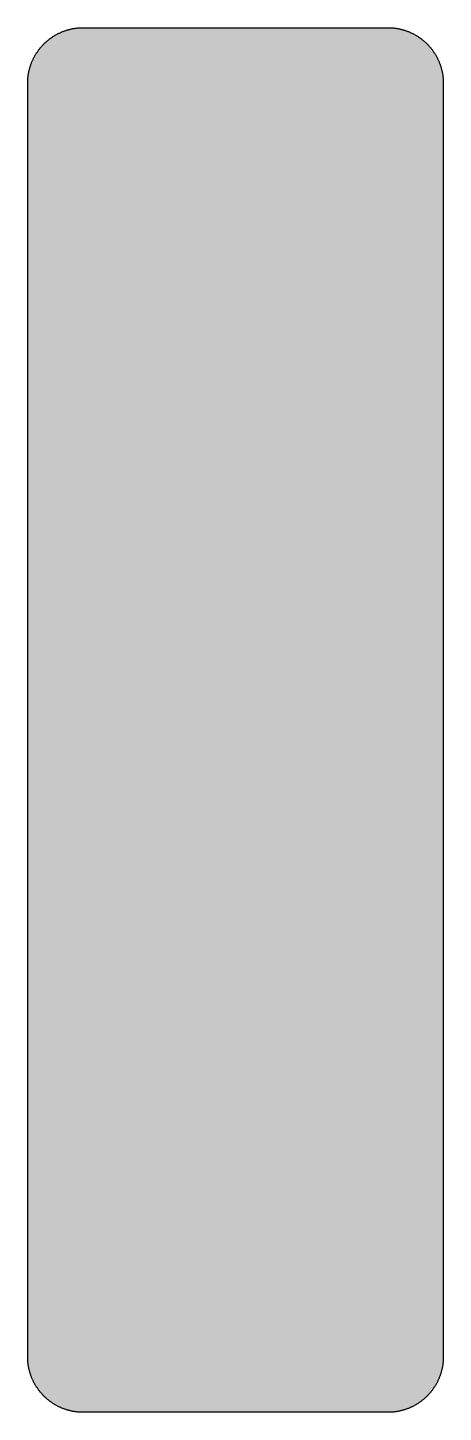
# Model space of a CAD drawing. Header units: millimetres. Extents: x 0 to 106, y 0 to 353.
import ezdxf

# ---------------------------------------------------------------- set-up
doc = ezdxf.new("R2010")
doc.units = ezdxf.units.MM

msp = doc.modelspace()

# ---------------------------------------------------------------- hatches: boundary and pattern name
msp.add_hatch(color=254).paths.add_polyline_path([(14.1633, 0.0536), (13.9878, 0.0533), (13.8125, 0.0559), (13.6373, 0.061), (13.462, 0.0686), (13.2893, 0.0787), (13.114, 0.0914), (12.9413, 0.1041), (12.7686, 0.1219), (12.5959, 0.1397), (12.4231, 0.16), (12.2504, 0.1829), (12.0777, 0.2057), (11.9075, 0.2337), (11.7373, 0.2616), (11.5672, 0.2921), (11.397, 0.3251), (11.2268, 0.3607), (11.0592, 0.3988), (10.8915, 0.4369), (10.7239, 0.4775), (10.5562, 0.5207), (10.3886, 0.5664), (10.2235, 0.6121), (10.0584, 0.6629), (9.8933, 0.7137), (9.7307, 0.7671), (9.5682, 0.8204), (9.4056, 0.8788), (9.2431, 0.9373), (9.083, 0.9982), (8.923, 1.0617), (8.763, 1.1252), (8.6055, 1.1938), (8.4455, 1.2624), (8.2906, 1.331), (8.1331, 1.4046), (7.9781, 1.4783), (7.8232, 1.5545), (7.6708, 1.6332), (7.5184, 1.7145), (7.366, 1.7958), (7.2161, 1.8796), (7.0663, 1.966), (6.919, 2.0523), (6.7716, 2.1438), (6.6243, 2.2352), (6.4795, 2.3266), (6.3348, 2.4232), (6.19, 2.5197), (6.0477, 2.6187), (5.908, 2.7178), (5.7683, 2.8194), (5.6286, 2.9235), (5.4915, 3.0302), (5.3543, 3.1369), (5.2197, 3.2461), (5.0851, 3.3579), (4.953, 3.4722), (4.8209, 3.5865), (4.6914, 3.7033), (4.5644, 3.8202), (4.4348, 3.9395), (4.3104, 4.0615), (4.1859, 4.1859), (4.0615, 4.3104), (3.9395, 4.4348), (3.8202, 4.5618), (3.7033, 4.6914), (3.5865, 4.8209), (3.4722, 4.953), (3.3579, 5.0851), (3.2487, 5.2197), (3.1369, 5.3543), (3.0302, 5.4915), (2.9235, 5.6286), (2.8194, 5.7683), (2.7178, 5.908), (2.6187, 6.0477), (2.5197, 6.19), (2.4232, 6.3348), (2.3266, 6.477), (2.2352, 6.6243), (2.1438, 6.7691), (2.0523, 6.9164), (1.966, 7.0663), (1.8796, 7.2161), (1.7958, 7.366), (1.7145, 7.5184), (1.6332, 7.6708), (1.5545, 7.8232), (1.4783, 7.9781), (1.4046, 8.1331), (1.331, 8.2906), (1.2598, 8.4455), (1.1913, 8.603), (1.1252, 8.763), (1.0592, 8.923), (0.9982, 9.083), (0.9373, 9.2431), (0.8763, 9.4056), (0.8204, 9.5682), (0.7645, 9.7307), (0.7112, 9.8933), (0.6604, 10.0584), (0.6121, 10.2235), (0.5639, 10.3911), (0.5207, 10.5562), (0.4775, 10.7239), (0.4343, 10.8915), (0.3962, 11.0592), (0.3607, 11.2268), (0.3251, 11.397), (0.2921, 11.5672), (0.2616, 11.7373), (0.2311, 11.9075), (0.2057, 12.0802), (0.1803, 12.2504), (0.1575, 12.4231), (0.1372, 12.5959), (0.1194, 12.7686), (0.1041, 12.9413), (0.0889, 13.1166), (0.0787, 13.2893), (0.0686, 13.4645), (0.061, 13.6373), (0.0559, 13.8125), (0.0508, 13.9878), (0.0508, 14.163), (0.0522, 338.7203), (0.0508, 338.8944), (0.0559, 339.0697), (0.061, 339.2449), (0.0686, 339.4177), (0.0787, 339.5929), (0.0889, 339.7656), (0.1041, 339.9409), (0.1194, 340.1136), (0.1372, 340.2863), (0.1575, 340.4591), (0.1803, 340.6318), (0.2057, 340.802), (0.2311, 340.9747), (0.2616, 341.1449), (0.2921, 341.315), (0.3251, 341.4852), (0.3607, 341.6529), (0.3962, 341.823), (0.4343, 341.9907), (0.4775, 342.1583), (0.5207, 342.326), (0.5639, 342.4911), (0.6121, 342.6562), (0.6604, 342.8213), (0.7112, 342.9864), (0.7645, 343.1515), (0.8204, 343.314), (0.8763, 343.4766), (0.9373, 343.6366), (0.9982, 343.7992), (1.0592, 343.9592), (1.1252, 344.1192), (1.1913, 344.2767), (1.2598, 344.4342), (1.331, 344.5916), (1.4046, 344.7466), (1.4783, 344.9015), (1.5545, 345.0565), (1.6332, 345.2114), (1.7145, 345.3638), (1.7958, 345.5137), (1.8796, 345.6661), (1.966, 345.8134), (2.0523, 345.9632), (2.1438, 346.1106), (2.2352, 346.2579), (2.3266, 346.4027), (2.4232, 346.5474), (2.5197, 346.6897), (2.6187, 346.8319), (2.7178, 346.9742), (2.8194, 347.1139), (2.9235, 347.251), (3.0302, 347.3907), (3.1369, 347.5253), (3.2487, 347.66), (3.3579, 347.7946), (3.4722, 347.9267), (3.5865, 348.0587), (3.7033, 348.1883), (3.8202, 348.3178), (3.9395, 348.4448), (4.0615, 348.5718), (4.1859, 348.6963), (4.3104, 348.8182), (4.4348, 348.9401), (4.5644, 349.0595), (4.6914, 349.1789), (4.8209, 349.2957), (4.953, 349.41), (5.0851, 349.5218), (5.2197, 349.6335), (5.3543, 349.7428), (5.4915, 349.8494), (5.6286, 349.9561), (5.7683, 350.0603), (5.908, 350.1619), (6.0477, 350.2635), (6.19, 350.3625), (6.3348, 350.459), (6.4795, 350.553), (6.6243, 350.647), (6.7716, 350.7384), (6.919, 350.8273), (7.0663, 350.9162), (7.2161, 351.0001), (7.366, 351.0864), (7.5184, 351.1677), (7.6708, 351.2464), (7.8232, 351.3252), (7.9781, 351.4014), (8.1331, 351.4776), (8.2906, 351.5487), (8.4455, 351.6198), (8.6055, 351.6884), (8.763, 351.757), (8.923, 351.8205), (9.083, 351.884), (9.2431, 351.9449), (9.4056, 352.0034), (9.5682, 352.0618), (9.7307, 352.1151), (9.8933, 352.1685), (10.0584, 352.2193), (10.2235, 352.2701), (10.3886, 352.3158), (10.5562, 352.3615), (10.7239, 352.4047), (10.8915, 352.4453), (11.0592, 352.4834), (11.2268, 352.5215), (11.397, 352.5571), (11.5672, 352.5901), (11.7373, 352.6206), (11.9075, 352.6485), (12.0777, 352.6765), (12.2504, 352.6993), (12.4231, 352.7222), (12.5959, 352.7425), (12.7686, 352.7603), (12.9413, 352.7781), (13.114, 352.7908), (13.2893, 352.8035), (13.462, 352.8136), (13.6373, 352.8212), (13.8125, 352.8263), (13.9878, 352.8289), (14.163, 352.8289), (91.7744, 352.8314), (91.948, 352.8289), (92.1233, 352.8263), (92.2985, 352.8212), (92.4738, 352.8136), (92.6465, 352.8035), (92.8218, 352.7908), (92.9945, 352.7781), (93.1672, 352.7603), (93.3399, 352.7425), (93.5126, 352.7222), (93.6854, 352.6993), (93.8581, 352.6765), (94.0283, 352.6485), (94.1984, 352.6206), (94.3686, 352.5901), (94.5388, 352.5571), (94.709, 352.5215), (94.8766, 352.4834), (95.0468, 352.4453), (95.2144, 352.4047), (95.3795, 352.3615), (95.5472, 352.3158), (95.7123, 352.2701), (95.8774, 352.2193), (96.0425, 352.1685), (96.205, 352.1151), (96.3701, 352.0618), (96.5327, 352.0034), (96.6927, 351.9449), (96.8553, 351.884), (97.0153, 351.8205), (97.1728, 351.757), (97.3328, 351.6884), (97.4903, 351.6198), (97.6478, 351.5487), (97.8027, 351.4776), (97.9576, 351.4014), (98.1126, 351.3252), (98.265, 351.2464), (98.4199, 351.1677), (98.5698, 351.0864), (98.7196, 351.0001), (98.8695, 350.9162), (99.0194, 350.8273), (99.1667, 350.7384), (99.314, 350.647), (99.4588, 350.553), (99.6036, 350.459), (99.7458, 350.3625), (99.888, 350.2635), (100.0303, 350.1619), (100.17, 350.0603), (100.3071, 349.9561), (100.4443, 349.8494), (100.5815, 349.7428), (100.7161, 349.6335), (100.8507, 349.5218), (100.9828, 349.41), (101.1149, 349.2957), (101.2444, 349.1789), (101.3739, 349.0595), (101.5009, 348.9401), (101.6279, 348.8182), (101.7524, 348.6963), (101.8743, 348.5718), (101.9962, 348.4448), (102.1156, 348.3178), (102.235, 348.1883), (102.3518, 348.0587), (102.4661, 347.9267), (102.5779, 347.7946), (102.6897, 347.66), (102.7989, 347.5253), (102.9056, 347.3907), (103.0122, 347.251), (103.1164, 347.1139), (103.218, 346.9742), (103.3196, 346.8319), (103.4186, 346.6897), (103.5152, 346.5474), (103.6091, 346.4027), (103.7031, 346.2579), (103.7946, 346.1106), (103.8835, 345.9632), (103.9698, 345.8134), (104.0562, 345.6661), (104.14, 345.5137), (104.2238, 345.3638), (104.3026, 345.2114), (104.3813, 345.0565), (104.4575, 344.9015), (104.5312, 344.7466), (104.6048, 344.5916), (104.6759, 344.4342), (104.7445, 344.2767), (104.8106, 344.1192), (104.8766, 343.9592), (104.9376, 343.7992), (104.9985, 343.6366), (105.0595, 343.4766), (105.1154, 343.314), (105.1712, 343.1515), (105.2246, 342.9864), (105.2754, 342.8213), (105.3236, 342.6562), (105.3719, 342.4911), (105.4151, 342.326), (105.4583, 342.1583), (105.4989, 341.9907), (105.5395, 341.823), (105.5751, 341.6529), (105.6107, 341.4852), (105.6437, 341.315), (105.6742, 341.1449), (105.7021, 340.9747), (105.73, 340.802), (105.7554, 340.6318), (105.7758, 340.4591), (105.7961, 340.2863), (105.8164, 340.1136), (105.8316, 339.9409), (105.8443, 339.7656), (105.857, 339.5929), (105.8672, 339.4177), (105.8748, 339.2449), (105.8799, 339.0697), (105.8824, 338.8944), (105.885, 338.7192), (105.8855, 14.1647), (105.8824, 13.9878), (105.8799, 13.8125), (105.8748, 13.6373), (105.8672, 13.4645), (105.857, 13.2893), (105.8443, 13.1166), (105.8316, 12.9413), (105.8164, 12.7686), (105.7961, 12.5959), (105.7758, 12.4231), (105.7554, 12.2504), (105.73, 12.0802), (105.7021, 11.9075), (105.6742, 11.7373), (105.6437, 11.5672), (105.6107, 11.397), (105.5751, 11.2268), (105.5395, 11.0592), (105.4989, 10.8915), (105.4583, 10.7239), (105.4151, 10.5562), (105.3719, 10.3911), (105.3236, 10.2235), (105.2754, 10.0584), (105.2246, 9.8933), (105.1712, 9.7307), (105.1154, 9.5682), (105.0595, 9.4056), (104.9985, 9.2431), (104.9376, 9.083), (104.8766, 8.923), (104.8106, 8.763), (104.7445, 8.603), (104.6759, 8.4455), (104.6048, 8.2906), (104.5312, 8.1331), (104.4575, 7.9781), (104.3813, 7.8232), (104.3026, 7.6708), (104.2238, 7.5184), (104.14, 7.366), (104.0562, 7.2161), (103.9698, 7.0663), (103.8835, 6.9164), (103.7946, 6.7691), (103.7031, 6.6243), (103.6091, 6.477), (103.5152, 6.3348), (103.4186, 6.19), (103.3196, 6.0477), (103.218, 5.908), (103.1164, 5.7683), (103.0122, 5.6286), (102.9056, 5.4915), (102.7989, 5.3543), (102.6897, 5.2197), (102.5779, 5.0851), (102.4661, 4.953), (102.3518, 4.8209), (102.235, 4.6914), (102.1156, 4.5618), (101.9962, 4.4348), (101.8743, 4.3104), (101.7524, 4.1859), (101.6279, 4.0615), (101.5009, 3.9395), (101.3739, 3.8202), (101.2444, 3.7033), (101.1149, 3.5865), (100.9828, 3.4722), (100.8507, 3.3579), (100.7161, 3.2461), (100.5815, 3.1369), (100.4443, 3.0302), (100.3071, 2.9235), (100.17, 2.8194), (100.0303, 2.7178), (99.888, 2.6187), (99.7458, 2.5197), (99.6036, 2.4232), (99.4588, 2.3266), (99.314, 2.2352), (99.1667, 2.1438), (99.0194, 2.0523), (98.8695, 1.966), (98.7196, 1.8796), (98.5698, 1.7958), (98.4199, 1.7145), (98.265, 1.6332), (98.1126, 1.5545), (97.9576, 1.4783), (97.8027, 1.4046), (97.6478, 1.331), (97.4903, 1.2624), (97.3328, 1.1938), (97.1728, 1.1252), (97.0153, 1.0617), (96.8553, 0.9982), (96.6927, 0.9373), (96.5327, 0.8788), (96.3701, 0.8204), (96.205, 0.7671), (96.0425, 0.7137), (95.8774, 0.6629), (95.7123, 0.6121), (95.5472, 0.5664), (95.3795, 0.5207), (95.2144, 0.4775), (95.0468, 0.4369), (94.8766, 0.3988), (94.709, 0.3607), (94.5388, 0.3251), (94.3686, 0.2921), (94.1984, 0.2616), (94.0283, 0.2337), (93.8581, 0.2057), (93.6854, 0.1829), (93.5126, 0.16), (93.3399, 0.1397), (93.1672, 0.1219), (92.9945, 0.1041), (92.8218, 0.0914), (92.6465, 0.0787), (92.4738, 0.0686), (92.2985, 0.061), (92.1233, 0.0559), (91.948, 0.0533), (91.7727, 0.0533)])
h = msp.add_hatch(color=59)
h.paths.add_polyline_path([(14.1633, 3.5814), (13.8887, 3.5839), (13.6169, 3.5941), (13.3477, 3.6119), (13.081, 3.6347), (12.8143, 3.6652), (12.5501, 3.7008), (12.2885, 3.7465), (12.0294, 3.7948), (11.7729, 3.8506), (11.5164, 3.9141), (11.2649, 3.9827), (11.016, 4.0564), (10.7671, 4.1351), (10.5232, 4.2215), (10.2819, 4.3129), (10.0432, 4.412), (9.8069, 4.5161), (9.5733, 4.6228), (9.3447, 4.7371), (9.1186, 4.8565), (8.8951, 4.9809), (8.6741, 5.113), (8.4582, 5.2476), (8.2448, 5.3873), (8.0366, 5.5321), (7.8308, 5.682), (7.6276, 5.8369), (7.4295, 5.9969), (7.2365, 6.1595), (7.046, 6.3297), (6.8605, 6.5024), (6.6777, 6.6802), (6.5024, 6.8605), (6.3271, 7.046), (6.1595, 7.2365), (5.9969, 7.432), (5.8369, 7.6302), (5.682, 7.8308), (5.5321, 8.0366), (5.3873, 8.2448), (5.2451, 8.4582), (5.1105, 8.6741), (4.9809, 8.8951), (4.8565, 9.1186), (4.7371, 9.3447), (4.6228, 9.5758), (4.5136, 9.8069), (4.4094, 10.0432), (4.3129, 10.2819), (4.2215, 10.5232), (4.1351, 10.7696), (4.0538, 11.016), (3.9802, 11.2649), (3.9116, 11.5189), (3.8506, 11.7729), (3.7948, 12.0294), (3.744, 12.2911), (3.7008, 12.5527), (3.6627, 12.8143), (3.6322, 13.081), (3.6093, 13.3502), (3.5916, 13.6195), (3.5814, 13.8913), (3.5789, 14.163), (3.58, 338.7203), (3.5814, 338.9909), (3.5916, 339.2627), (3.6093, 339.532), (3.6322, 339.8012), (3.6627, 340.0679), (3.7008, 340.3295), (3.744, 340.5911), (3.7948, 340.8528), (3.8506, 341.1093), (3.9116, 341.3633), (3.9802, 341.6148), (4.0538, 341.8662), (4.1351, 342.1126), (4.2215, 342.3564), (4.3129, 342.6003), (4.4094, 342.839), (4.5136, 343.0753), (4.6228, 343.3064), (4.7371, 343.5375), (4.8565, 343.7636), (4.9809, 343.9871), (5.1105, 344.2056), (5.2451, 344.424), (5.3873, 344.6348), (5.5321, 344.8456), (5.682, 345.0514), (5.8369, 345.252), (5.9969, 345.4502), (6.1595, 345.6457), (6.3271, 345.8337), (6.5024, 346.0217), (6.6777, 346.202), (6.8605, 346.3798), (7.046, 346.5525), (7.2365, 346.7202), (7.4295, 346.8853), (7.6276, 347.0453), (7.8308, 347.2002), (8.0366, 347.3501), (8.2448, 347.4949), (8.4582, 347.6346), (8.6741, 347.7692), (8.8951, 347.8987), (9.1186, 348.0257), (9.3447, 348.1451), (9.5733, 348.2594), (9.8069, 348.3661), (10.0432, 348.4702), (10.2819, 348.5693), (10.5232, 348.6607), (10.7671, 348.7471), (11.016, 348.8258), (11.2649, 348.902), (11.5164, 348.9681), (11.7729, 349.0316), (12.0294, 349.0874), (12.2885, 349.1382), (12.5501, 349.1814), (12.8143, 349.217), (13.081, 349.2475), (13.3477, 349.2703), (13.6169, 349.2881), (13.8887, 349.2983), (14.163, 349.3033), (91.7744, 349.3036), (92.0471, 349.2983), (92.3188, 349.2881), (92.5881, 349.2703), (92.8548, 349.2475), (93.1215, 349.217), (93.3856, 349.1814), (93.6473, 349.1382), (93.9063, 349.0874), (94.1629, 349.0316), (94.4194, 348.9681), (94.6709, 348.902), (94.9198, 348.8258), (95.1687, 348.7471), (95.4126, 348.6607), (95.6539, 348.5693), (95.8926, 348.4702), (96.1288, 348.3661), (96.3625, 348.2594), (96.5911, 348.1451), (96.8172, 348.0257), (97.0407, 347.8987), (97.2617, 347.7692), (97.4776, 347.6346), (97.6909, 347.4949), (97.8992, 347.3501), (98.105, 347.2002), (98.3082, 347.0453), (98.5063, 346.8853), (98.6993, 346.7202), (98.8898, 346.5525), (99.0752, 346.3798), (99.2581, 346.202), (99.4334, 346.0217), (99.6086, 345.8337), (99.7763, 345.6457), (99.9388, 345.4502), (100.0989, 345.252), (100.2538, 345.0514), (100.4037, 344.8456), (100.5484, 344.6348), (100.6881, 344.424), (100.8253, 344.2056), (100.9548, 343.9871), (101.0793, 343.7636), (101.1987, 343.5375), (101.313, 343.3064), (101.4222, 343.0753), (101.5238, 342.839), (101.6229, 342.6003), (101.7143, 342.3564), (101.8007, 342.1126), (101.8819, 341.8662), (101.9556, 341.6148), (102.0242, 341.3633), (102.0851, 341.1093), (102.141, 340.8528), (102.1918, 340.5911), (102.235, 340.3295), (102.2706, 340.0679), (102.301, 339.8012), (102.3264, 339.532), (102.3417, 339.2627), (102.3518, 338.9909), (102.3569, 338.7192), (102.3578, 14.1647), (102.3518, 13.8913), (102.3417, 13.6195), (102.3264, 13.3502), (102.301, 13.081), (102.2706, 12.8143), (102.235, 12.5527), (102.1918, 12.2911), (102.141, 12.0294), (102.0851, 11.7729), (102.0242, 11.5189), (101.9556, 11.2649), (101.8819, 11.016), (101.8007, 10.7696), (101.7143, 10.5232), (101.6229, 10.2819), (101.5238, 10.0432), (101.4222, 9.8069), (101.313, 9.5758), (101.1987, 9.3447), (101.0793, 9.1186), (100.9548, 8.8951), (100.8253, 8.6741), (100.6881, 8.4582), (100.5484, 8.2448), (100.4037, 8.0366), (100.2538, 7.8308), (100.0989, 7.6302), (99.9388, 7.432), (99.7763, 7.2365), (99.6086, 7.046), (99.4334, 6.8605), (99.2581, 6.6802), (99.0752, 6.5024), (98.8898, 6.3297), (98.6993, 6.1595), (98.5063, 5.9969), (98.3082, 5.8369), (98.105, 5.682), (97.8992, 5.5321), (97.6909, 5.3873), (97.4776, 5.2476), (97.2617, 5.113), (97.0407, 4.9809), (96.8172, 4.8565), (96.5911, 4.7371), (96.3625, 4.6228), (96.1288, 4.5161), (95.8926, 4.412), (95.6539, 4.3129), (95.4126, 4.2215), (95.1687, 4.1351), (94.9198, 4.0564), (94.6709, 3.9827), (94.4194, 3.9141), (94.1629, 3.8506), (93.9063, 3.7948), (93.6473, 3.7465), (93.3856, 3.7008), (93.1215, 3.6652), (92.8548, 3.6347), (92.5881, 3.6119), (92.3188, 3.5941), (92.0471, 3.5839), (91.7727, 3.5789)])
h.paths.add_polyline_path([(91.7744, 8.8731), (91.9099, 8.8748), (92.0445, 8.8798), (92.1791, 8.8875), (92.3138, 8.9002), (92.4484, 8.9154), (92.5779, 8.9332), (92.71, 8.9535), (92.8395, 8.9789), (92.9691, 9.0068), (93.0961, 9.0373), (93.2231, 9.0729), (93.3475, 9.1084), (93.4695, 9.1491), (93.5939, 9.1923), (93.7133, 9.238), (93.8327, 9.2888), (93.9521, 9.3396), (94.0664, 9.3929), (94.1832, 9.4513), (94.295, 9.5098), (94.4067, 9.5733), (94.5185, 9.6368), (94.6252, 9.7053), (94.7318, 9.7765), (94.836, 9.8476), (94.9401, 9.9238), (95.0392, 10), (95.1382, 10.0787), (95.2373, 10.1625), (95.3313, 10.2464), (95.4253, 10.3327), (95.5142, 10.4216), (95.6031, 10.5131), (95.6894, 10.6045), (95.7758, 10.701), (95.8571, 10.7975), (95.9358, 10.8966), (96.0145, 10.9982), (96.0882, 11.0998), (96.1619, 11.2039), (96.2304, 11.3106), (96.299, 11.4198), (96.3651, 11.5291), (96.426, 11.6408), (96.487, 11.7551), (96.5429, 11.8694), (96.5987, 11.9863), (96.6495, 12.1031), (96.6978, 12.2225), (96.7435, 12.3444), (96.7867, 12.4663), (96.8273, 12.5908), (96.8629, 12.7152), (96.8985, 12.8397), (96.9289, 12.9692), (96.9569, 13.0962), (96.9823, 13.2258), (97.0051, 13.3579), (97.0229, 13.4899), (97.0382, 13.622), (97.0483, 13.7566), (97.0585, 13.8913), (97.0636, 14.0259), (97.0661, 14.163), (97.0661, 338.7203), (97.0636, 338.8563), (97.0585, 338.9909), (97.0483, 339.1256), (97.0382, 339.2602), (97.0229, 339.3923), (97.0051, 339.5243), (96.9823, 339.6564), (96.9569, 339.786), (96.9289, 339.913), (96.8985, 340.04), (96.8629, 340.167), (96.8273, 340.2914), (96.7867, 340.4159), (96.7435, 340.5378), (96.6978, 340.6597), (96.6495, 340.7791), (96.5987, 340.8959), (96.5429, 341.0128), (96.487, 341.1271), (96.426, 341.2414), (96.3651, 341.3531), (96.299, 341.4624), (96.2304, 341.5716), (96.1619, 341.6783), (96.0882, 341.7824), (96.0145, 341.884), (95.9358, 341.9856), (95.8571, 342.0847), (95.7758, 342.1812), (95.6894, 342.2777), (95.6031, 342.3691), (95.5142, 342.4606), (95.4253, 342.5495), (95.3313, 342.6358), (95.2373, 342.7197), (95.1382, 342.8009), (95.0392, 342.8822), (94.9401, 342.9584), (94.836, 343.0346), (94.7318, 343.1057), (94.6252, 343.1769), (94.5185, 343.2454), (94.4067, 343.3089), (94.295, 343.3724), (94.1832, 343.4309), (94.0664, 343.4893), (93.9521, 343.5426), (93.8327, 343.5934), (93.7133, 343.6442), (93.5939, 343.6899), (93.4695, 343.7331), (93.3475, 343.7738), (93.2231, 343.8093), (93.0961, 343.8449), (92.9691, 343.8754), (92.8395, 343.9033), (92.71, 343.9287), (92.5779, 343.949), (92.4484, 343.9693), (92.3138, 343.9846), (92.1791, 343.9947), (92.0445, 344.0049), (91.9099, 344.01), (91.7727, 344.01), (14.1633, 344.012), (14.0259, 344.01), (13.8887, 344.0049), (13.7541, 343.9947), (13.622, 343.9846), (13.4874, 343.9693), (13.3553, 343.949), (13.2258, 343.9287), (13.0962, 343.9033), (12.9667, 343.8754), (12.8397, 343.8449), (12.7127, 343.8093), (12.5882, 343.7738), (12.4663, 343.7331), (12.3419, 343.6899), (12.2225, 343.6442), (12.1031, 343.5934), (11.9837, 343.5426), (11.8694, 343.4893), (11.7526, 343.4309), (11.6408, 343.3724), (11.5291, 343.3089), (11.4198, 343.2454), (11.3106, 343.1769), (11.2039, 343.1057), (11.0998, 343.0346), (10.9957, 342.9584), (10.8966, 342.8822), (10.7975, 342.8009), (10.6985, 342.7197), (10.6045, 342.6358), (10.5105, 342.5495), (10.4216, 342.4606), (10.3327, 342.3691), (10.2464, 342.2777), (10.16, 342.1812), (10.0787, 342.0847), (10, 341.9856), (9.9212, 341.884), (9.8476, 341.7824), (9.7739, 341.6783), (9.7053, 341.5716), (9.6368, 341.4624), (9.5707, 341.3531), (9.5098, 341.2414), (9.4488, 341.1271), (9.3929, 341.0128), (9.337, 340.8959), (9.2862, 340.7791), (9.238, 340.6597), (9.1923, 340.5378), (9.1491, 340.4159), (9.1084, 340.2914), (9.0703, 340.167), (9.0373, 340.04), (9.0068, 339.913), (8.9789, 339.786), (8.9535, 339.6564), (8.9306, 339.5243), (8.9129, 339.3923), (8.8976, 339.2602), (8.8849, 339.1256), (8.8773, 338.9909), (8.8722, 338.8563), (8.8697, 338.7192), (8.8717, 14.1647), (8.8722, 14.0259), (8.8773, 13.8913), (8.8849, 13.7566), (8.8976, 13.622), (8.9129, 13.4899), (8.9306, 13.3579), (8.9535, 13.2258), (8.9789, 13.0962), (9.0068, 12.9692), (9.0373, 12.8397), (9.0703, 12.7152), (9.1084, 12.5908), (9.1491, 12.4663), (9.1923, 12.3444), (9.238, 12.2225), (9.2862, 12.1031), (9.337, 11.9863), (9.3929, 11.8694), (9.4488, 11.7551), (9.5098, 11.6408), (9.5707, 11.5291), (9.6368, 11.4198), (9.7053, 11.3106), (9.7739, 11.2039), (9.8476, 11.0998), (9.9212, 10.9982), (10, 10.8966), (10.0787, 10.7975), (10.16, 10.701), (10.2464, 10.6045), (10.3327, 10.5131), (10.4216, 10.4216), (10.5105, 10.3327), (10.6045, 10.2464), (10.6985, 10.1625), (10.7975, 10.0787), (10.8966, 10), (10.9957, 9.9238), (11.0998, 9.8476), (11.2039, 9.7765), (11.3106, 9.7053), (11.4198, 9.6368), (11.5291, 9.5733), (11.6408, 9.5098), (11.7526, 9.4513), (11.8694, 9.3929), (11.9837, 9.3396), (12.1031, 9.2888), (12.2225, 9.238), (12.3419, 9.1923), (12.4663, 9.1491), (12.5882, 9.1084), (12.7127, 9.0729), (12.8397, 9.0373), (12.9667, 9.0068), (13.0962, 8.9789), (13.2258, 8.9535), (13.3553, 8.9332), (13.4874, 8.9154), (13.622, 8.9002), (13.7541, 8.8875), (13.8887, 8.8798), (14.0259, 8.8748), (14.163, 8.8722)], flags=16)
h = msp.add_hatch(color=22)
h.paths.add_polyline_path([(97.0661, 21.2203), (97.0661, 58.2619), (8.8717, 109.4147), (8.8717, 72.3731)])
h.paths.add_polyline_path([(97.0661, 98.8314), (97.0661, 135.8731), (8.8717, 187.0258), (8.8717, 149.9842)], flags=16)
h.paths.add_polyline_path([(97.0661, 176.4425), (97.0661, 213.4842), (8.8717, 264.637), (8.8717, 227.5953)], flags=16)

# ---------------------------------------------------------------- linework, layer by layer
at = {"color": 254}
msp.add_lwpolyline([(14.1633, 0.0536), (13.9878, 0.0533), (13.8125, 0.0559), (13.6373, 0.061), (13.462, 0.0686), (13.2893, 0.0787), (13.114, 0.0914), (12.9413, 0.1041), (12.7686, 0.1219), (12.5959, 0.1397), (12.4231, 0.16), (12.2504, 0.1829), (12.0777, 0.2057), (11.9075, 0.2337), (11.7373, 0.2616), (11.5672, 0.2921), (11.397, 0.3251), (11.2268, 0.3607), (11.0592, 0.3988), (10.8915, 0.4369), (10.7239, 0.4775), (10.5562, 0.5207), (10.3886, 0.5664), (10.2235, 0.6121), (10.0584, 0.6629), (9.8933, 0.7137), (9.7307, 0.7671), (9.5682, 0.8204), (9.4056, 0.8788), (9.2431, 0.9373), (9.083, 0.9982), (8.923, 1.0617), (8.763, 1.1252), (8.6055, 1.1938), (8.4455, 1.2624), (8.2906, 1.331), (8.1331, 1.4046), (7.9781, 1.4783), (7.8232, 1.5545), (7.6708, 1.6332), (7.5184, 1.7145), (7.366, 1.7958), (7.2161, 1.8796), (7.0663, 1.966), (6.919, 2.0523), (6.7716, 2.1438), (6.6243, 2.2352), (6.4795, 2.3266), (6.3348, 2.4232), (6.19, 2.5197), (6.0477, 2.6187), (5.908, 2.7178), (5.7683, 2.8194), (5.6286, 2.9235), (5.4915, 3.0302), (5.3543, 3.1369), (5.2197, 3.2461), (5.0851, 3.3579), (4.953, 3.4722), (4.8209, 3.5865), (4.6914, 3.7033), (4.5644, 3.8202), (4.4348, 3.9395), (4.3104, 4.0615), (4.1859, 4.1859), (4.0615, 4.3104), (3.9395, 4.4348), (3.8202, 4.5618), (3.7033, 4.6914), (3.5865, 4.8209), (3.4722, 4.953), (3.3579, 5.0851), (3.2487, 5.2197), (3.1369, 5.3543), (3.0302, 5.4915), (2.9235, 5.6286), (2.8194, 5.7683), (2.7178, 5.908), (2.6187, 6.0477), (2.5197, 6.19), (2.4232, 6.3348), (2.3266, 6.477), (2.2352, 6.6243), (2.1438, 6.7691), (2.0523, 6.9164), (1.966, 7.0663), (1.8796, 7.2161), (1.7958, 7.366), (1.7145, 7.5184), (1.6332, 7.6708), (1.5545, 7.8232), (1.4783, 7.9781), (1.4046, 8.1331), (1.331, 8.2906), (1.2598, 8.4455), (1.1913, 8.603), (1.1252, 8.763), (1.0592, 8.923), (0.9982, 9.083), (0.9373, 9.2431), (0.8763, 9.4056), (0.8204, 9.5682), (0.7645, 9.7307), (0.7112, 9.8933), (0.6604, 10.0584), (0.6121, 10.2235), (0.5639, 10.3911), (0.5207, 10.5562), (0.4775, 10.7239), (0.4343, 10.8915), (0.3962, 11.0592), (0.3607, 11.2268), (0.3251, 11.397), (0.2921, 11.5672), (0.2616, 11.7373), (0.2311, 11.9075), (0.2057, 12.0802), (0.1803, 12.2504), (0.1575, 12.4231), (0.1372, 12.5959), (0.1194, 12.7686), (0.1041, 12.9413), (0.0889, 13.1166), (0.0787, 13.2893), (0.0686, 13.4645), (0.061, 13.6373), (0.0559, 13.8125), (0.0508, 13.9878), (0.0508, 14.163), (0.0522, 338.7203), (0.0508, 338.8944), (0.0559, 339.0697), (0.061, 339.2449), (0.0686, 339.4177), (0.0787, 339.5929), (0.0889, 339.7656), (0.1041, 339.9409), (0.1194, 340.1136), (0.1372, 340.2863), (0.1575, 340.4591), (0.1803, 340.6318), (0.2057, 340.802), (0.2311, 340.9747), (0.2616, 341.1449), (0.2921, 341.315), (0.3251, 341.4852), (0.3607, 341.6529), (0.3962, 341.823), (0.4343, 341.9907), (0.4775, 342.1583), (0.5207, 342.326), (0.5639, 342.4911), (0.6121, 342.6562), (0.6604, 342.8213), (0.7112, 342.9864), (0.7645, 343.1515), (0.8204, 343.314), (0.8763, 343.4766), (0.9373, 343.6366), (0.9982, 343.7992), (1.0592, 343.9592), (1.1252, 344.1192), (1.1913, 344.2767), (1.2598, 344.4342), (1.331, 344.5916), (1.4046, 344.7466), (1.4783, 344.9015), (1.5545, 345.0565), (1.6332, 345.2114), (1.7145, 345.3638), (1.7958, 345.5137), (1.8796, 345.6661), (1.966, 345.8134), (2.0523, 345.9632), (2.1438, 346.1106), (2.2352, 346.2579), (2.3266, 346.4027), (2.4232, 346.5474), (2.5197, 346.6897), (2.6187, 346.8319), (2.7178, 346.9742), (2.8194, 347.1139), (2.9235, 347.251), (3.0302, 347.3907), (3.1369, 347.5253), (3.2487, 347.66), (3.3579, 347.7946), (3.4722, 347.9267), (3.5865, 348.0587), (3.7033, 348.1883), (3.8202, 348.3178), (3.9395, 348.4448), (4.0615, 348.5718), (4.1859, 348.6963), (4.3104, 348.8182), (4.4348, 348.9401), (4.5644, 349.0595), (4.6914, 349.1789), (4.8209, 349.2957), (4.953, 349.41), (5.0851, 349.5218), (5.2197, 349.6335), (5.3543, 349.7428), (5.4915, 349.8494), (5.6286, 349.9561), (5.7683, 350.0603), (5.908, 350.1619), (6.0477, 350.2635), (6.19, 350.3625), (6.3348, 350.459), (6.4795, 350.553), (6.6243, 350.647), (6.7716, 350.7384), (6.919, 350.8273), (7.0663, 350.9162), (7.2161, 351.0001), (7.366, 351.0864), (7.5184, 351.1677), (7.6708, 351.2464), (7.8232, 351.3252), (7.9781, 351.4014), (8.1331, 351.4776), (8.2906, 351.5487), (8.4455, 351.6198), (8.6055, 351.6884), (8.763, 351.757), (8.923, 351.8205), (9.083, 351.884), (9.2431, 351.9449), (9.4056, 352.0034), (9.5682, 352.0618), (9.7307, 352.1151), (9.8933, 352.1685), (10.0584, 352.2193), (10.2235, 352.2701), (10.3886, 352.3158), (10.5562, 352.3615), (10.7239, 352.4047), (10.8915, 352.4453), (11.0592, 352.4834), (11.2268, 352.5215), (11.397, 352.5571), (11.5672, 352.5901), (11.7373, 352.6206), (11.9075, 352.6485), (12.0777, 352.6765), (12.2504, 352.6993), (12.4231, 352.7222), (12.5959, 352.7425), (12.7686, 352.7603), (12.9413, 352.7781), (13.114, 352.7908), (13.2893, 352.8035), (13.462, 352.8136), (13.6373, 352.8212), (13.8125, 352.8263), (13.9878, 352.8289), (14.163, 352.8289), (91.7744, 352.8314), (91.948, 352.8289), (92.1233, 352.8263), (92.2985, 352.8212), (92.4738, 352.8136), (92.6465, 352.8035), (92.8218, 352.7908), (92.9945, 352.7781), (93.1672, 352.7603), (93.3399, 352.7425), (93.5126, 352.7222), (93.6854, 352.6993), (93.8581, 352.6765), (94.0283, 352.6485), (94.1984, 352.6206), (94.3686, 352.5901), (94.5388, 352.5571), (94.709, 352.5215), (94.8766, 352.4834), (95.0468, 352.4453), (95.2144, 352.4047), (95.3795, 352.3615), (95.5472, 352.3158), (95.7123, 352.2701), (95.8774, 352.2193), (96.0425, 352.1685), (96.205, 352.1151), (96.3701, 352.0618), (96.5327, 352.0034), (96.6927, 351.9449), (96.8553, 351.884), (97.0153, 351.8205), (97.1728, 351.757), (97.3328, 351.6884), (97.4903, 351.6198), (97.6478, 351.5487), (97.8027, 351.4776), (97.9576, 351.4014), (98.1126, 351.3252), (98.265, 351.2464), (98.4199, 351.1677), (98.5698, 351.0864), (98.7196, 351.0001), (98.8695, 350.9162), (99.0194, 350.8273), (99.1667, 350.7384), (99.314, 350.647), (99.4588, 350.553), (99.6036, 350.459), (99.7458, 350.3625), (99.888, 350.2635), (100.0303, 350.1619), (100.17, 350.0603), (100.3071, 349.9561), (100.4443, 349.8494), (100.5815, 349.7428), (100.7161, 349.6335), (100.8507, 349.5218), (100.9828, 349.41), (101.1149, 349.2957), (101.2444, 349.1789), (101.3739, 349.0595), (101.5009, 348.9401), (101.6279, 348.8182), (101.7524, 348.6963), (101.8743, 348.5718), (101.9962, 348.4448), (102.1156, 348.3178), (102.235, 348.1883), (102.3518, 348.0587), (102.4661, 347.9267), (102.5779, 347.7946), (102.6897, 347.66), (102.7989, 347.5253), (102.9056, 347.3907), (103.0122, 347.251), (103.1164, 347.1139), (103.218, 346.9742), (103.3196, 346.8319), (103.4186, 346.6897), (103.5152, 346.5474), (103.6091, 346.4027), (103.7031, 346.2579), (103.7946, 346.1106), (103.8835, 345.9632), (103.9698, 345.8134), (104.0562, 345.6661), (104.14, 345.5137), (104.2238, 345.3638), (104.3026, 345.2114), (104.3813, 345.0565), (104.4575, 344.9015), (104.5312, 344.7466), (104.6048, 344.5916), (104.6759, 344.4342), (104.7445, 344.2767), (104.8106, 344.1192), (104.8766, 343.9592), (104.9376, 343.7992), (104.9985, 343.6366), (105.0595, 343.4766), (105.1154, 343.314), (105.1712, 343.1515), (105.2246, 342.9864), (105.2754, 342.8213), (105.3236, 342.6562), (105.3719, 342.4911), (105.4151, 342.326), (105.4583, 342.1583), (105.4989, 341.9907), (105.5395, 341.823), (105.5751, 341.6529), (105.6107, 341.4852), (105.6437, 341.315), (105.6742, 341.1449), (105.7021, 340.9747), (105.73, 340.802), (105.7554, 340.6318), (105.7758, 340.4591), (105.7961, 340.2863), (105.8164, 340.1136), (105.8316, 339.9409), (105.8443, 339.7656), (105.857, 339.5929), (105.8672, 339.4177), (105.8748, 339.2449), (105.8799, 339.0697), (105.8824, 338.8944), (105.885, 338.7192), (105.8855, 14.1647), (105.8824, 13.9878), (105.8799, 13.8125), (105.8748, 13.6373), (105.8672, 13.4645), (105.857, 13.2893), (105.8443, 13.1166), (105.8316, 12.9413), (105.8164, 12.7686), (105.7961, 12.5959), (105.7758, 12.4231), (105.7554, 12.2504), (105.73, 12.0802), (105.7021, 11.9075), (105.6742, 11.7373), (105.6437, 11.5672), (105.6107, 11.397), (105.5751, 11.2268), (105.5395, 11.0592), (105.4989, 10.8915), (105.4583, 10.7239), (105.4151, 10.5562), (105.3719, 10.3911), (105.3236, 10.2235), (105.2754, 10.0584), (105.2246, 9.8933), (105.1712, 9.7307), (105.1154, 9.5682), (105.0595, 9.4056), (104.9985, 9.2431), (104.9376, 9.083), (104.8766, 8.923), (104.8106, 8.763), (104.7445, 8.603), (104.6759, 8.4455), (104.6048, 8.2906), (104.5312, 8.1331), (104.4575, 7.9781), (104.3813, 7.8232), (104.3026, 7.6708), (104.2238, 7.5184), (104.14, 7.366), (104.0562, 7.2161), (103.9698, 7.0663), (103.8835, 6.9164), (103.7946, 6.7691), (103.7031, 6.6243), (103.6091, 6.477), (103.5152, 6.3348), (103.4186, 6.19), (103.3196, 6.0477), (103.218, 5.908), (103.1164, 5.7683), (103.0122, 5.6286), (102.9056, 5.4915), (102.7989, 5.3543), (102.6897, 5.2197), (102.5779, 5.0851), (102.4661, 4.953), (102.3518, 4.8209), (102.235, 4.6914), (102.1156, 4.5618), (101.9962, 4.4348), (101.8743, 4.3104), (101.7524, 4.1859), (101.6279, 4.0615), (101.5009, 3.9395), (101.3739, 3.8202), (101.2444, 3.7033), (101.1149, 3.5865), (100.9828, 3.4722), (100.8507, 3.3579), (100.7161, 3.2461), (100.5815, 3.1369), (100.4443, 3.0302), (100.3071, 2.9235), (100.17, 2.8194), (100.0303, 2.7178), (99.888, 2.6187), (99.7458, 2.5197), (99.6036, 2.4232), (99.4588, 2.3266), (99.314, 2.2352), (99.1667, 2.1438), (99.0194, 2.0523), (98.8695, 1.966), (98.7196, 1.8796), (98.5698, 1.7958), (98.4199, 1.7145), (98.265, 1.6332), (98.1126, 1.5545), (97.9576, 1.4783), (97.8027, 1.4046), (97.6478, 1.331), (97.4903, 1.2624), (97.3328, 1.1938), (97.1728, 1.1252), (97.0153, 1.0617), (96.8553, 0.9982), (96.6927, 0.9373), (96.5327, 0.8788), (96.3701, 0.8204), (96.205, 0.7671), (96.0425, 0.7137), (95.8774, 0.6629), (95.7123, 0.6121), (95.5472, 0.5664), (95.3795, 0.5207), (95.2144, 0.4775), (95.0468, 0.4369), (94.8766, 0.3988), (94.709, 0.3607), (94.5388, 0.3251), (94.3686, 0.2921), (94.1984, 0.2616), (94.0283, 0.2337), (93.8581, 0.2057), (93.6854, 0.1829), (93.5126, 0.16), (93.3399, 0.1397), (93.1672, 0.1219), (92.9945, 0.1041), (92.8218, 0.0914), (92.6465, 0.0787), (92.4738, 0.0686), (92.2985, 0.061), (92.1233, 0.0559), (91.948, 0.0533), (91.7727, 0.0533), (14.1633, 0.0536)], dxfattribs=at)

doc.saveas('drawing.dxf')
